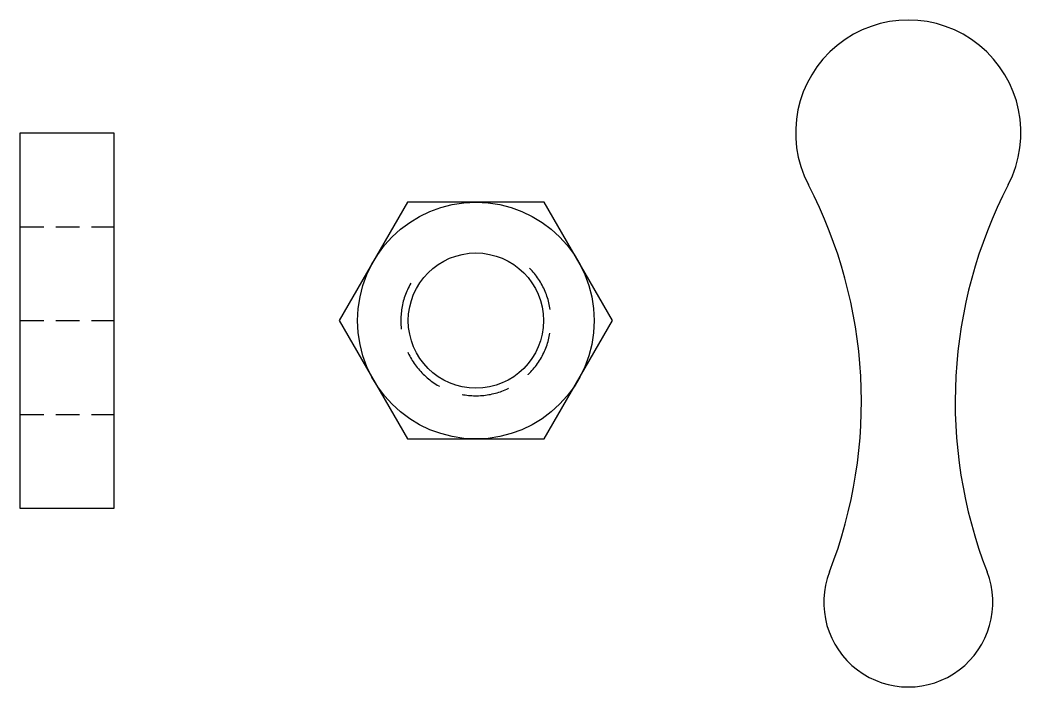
# Model space of a CAD drawing. Header units: millimetres. Extents: x 2058 to 2591, y 2029 to 2384.
import ezdxf

# ---------------------------------------------------------------- set-up
doc = ezdxf.new("R2010")
doc.units = ezdxf.units.MM
doc.linetypes.add('DASHED', pattern=[19.05, 12.7, -6.35])
doc.linetypes.add('DASHEDX2', pattern=[38.1, 25.4, -12.7])
for name, color, linetype in [('Bolt', 80, 'Continuous'), ('Hinge', 50, 'Continuous'), ('Keyhole', 20, 'Continuous')]:
    doc.layers.add(name, color=color, linetype=linetype)

msp = doc.modelspace()

# ---------------------------------------------------------------- linework, layer by layer
at = {"layer": 'Bolt'}
msp.add_lwpolyline([(2264.48, 2287.48), (2228.1, 2224.48), (2264.48, 2161.48), (2337.22, 2161.48), (2373.6, 2224.48), (2337.22, 2287.48)], close=True, dxfattribs=at)
for radius in [63, 36]:
    msp.add_circle((2300.85, 2224.48), radius, dxfattribs=at)
at = {"layer": 'Bolt', "linetype": 'DASHEDX2'}
msp.add_arc((2300.85, 2224.48), 40, 150.1944, 44.373, dxfattribs=at)
at = {"layer": 'Hinge'}
for p, q in [((2058.09, 2324.48), (2108.09, 2324.48)), ((2058.09, 2124.48), (2058.09, 2324.48)), ((2108.09, 2324.48), (2108.09, 2124.48)), ((2108.09, 2124.48), (2058.09, 2124.48))]:
    msp.add_line(p, q, dxfattribs=at)
at = {"layer": 'Hinge', "linetype": 'DASHED'}
for p, q in [((2058.09, 2274.48), (2108.09, 2274.48)), ((2058.09, 2224.48), (2108.09, 2224.48)), ((2058.09, 2174.48), (2108.09, 2174.48))]:
    msp.add_line(p, q, dxfattribs=at)
at = {"layer": 'Keyhole'}
for centre, radius, start, end in [((2531.09, 2324.48), 60, 332.4983, 207.5017), ((2256.12, 2181.33), 250, 338.7644, 27.5017), ((2806.06, 2181.33), 250, 152.4983, 201.2356), ((2531.09, 2074.48), 45, 158.7644, 21.2356)]:
    msp.add_arc(centre, radius, start, end, dxfattribs=at)

doc.saveas('drawing.dxf')
